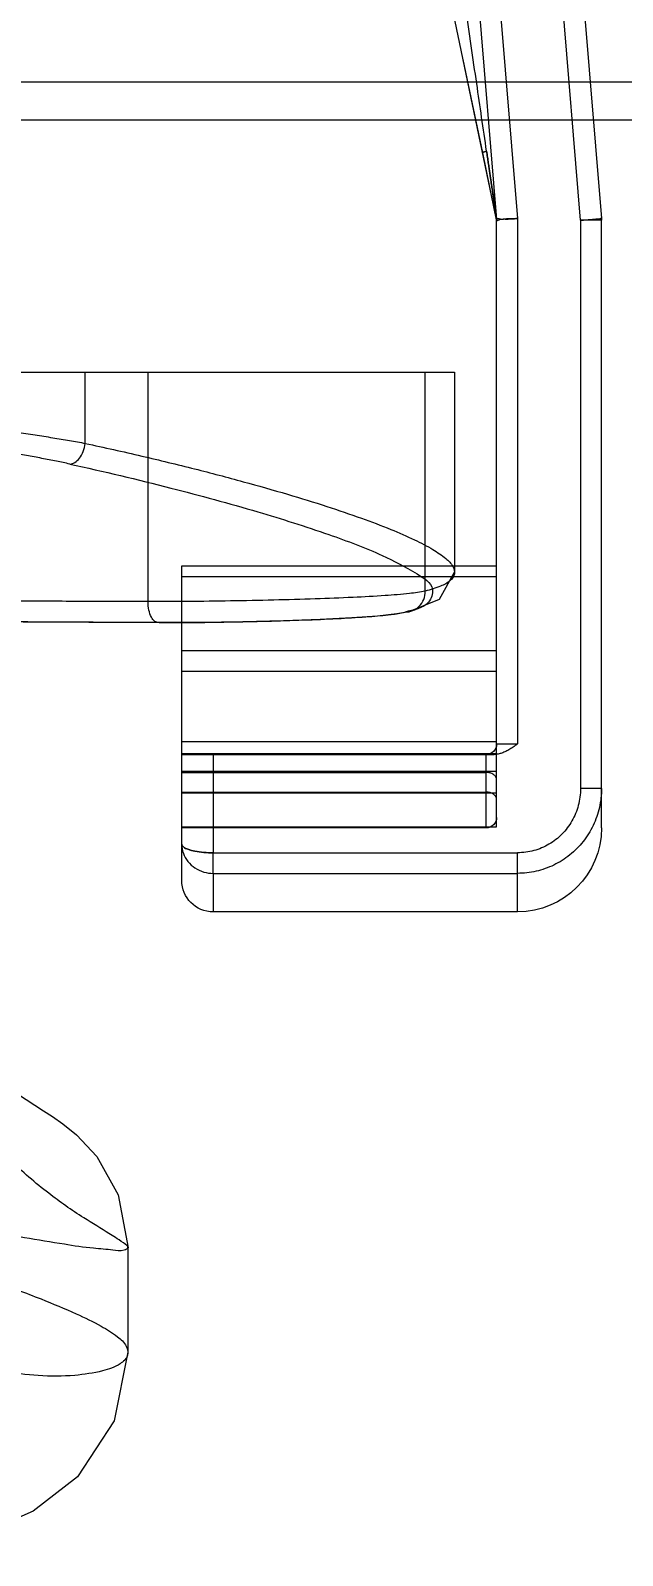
# Model space of a CAD drawing. Header units: millimetres. Extents: x 12325263 to 13848842, y -1463133 to 573208.
# Drawn here: x 12578593.3 to 12578621.5, y -838032.4 to -837959.7 of the extents above; entities that cross this region are included whole.
import ezdxf
from ezdxf.xclip import XClip

# ---------------------------------------------------------------- set-up
doc = ezdxf.new("R2010")
doc.units = ezdxf.units.MM
doc.header["$LTSCALE"] = 1000
doc.header["$XCLIPFRAME"] = 0
for name, color, linetype in [('A-ANNO-DIMS', 83, 'Continuous'), ('fur202301', 252, 'Continuous'), ('WALL', 5, 'Continuous'), ('WALL-SHATCH', 8, 'Continuous'), ('建筑-楼板开洞', 251, 'Continuous')]:
    doc.layers.add(name, color=color, linetype=linetype)
doc.styles.add('_TCH_DIM_T3', font='SIMPLEX.shx', dxfattribs={"width": 0.705882, "bigfont": 'GBCBIG.shx'})
doc.dimstyles.new('_TCH_ARCH&&120', dxfattribs={"dimtxt": 306, "dimasz": 120, "dimexe": 300, "dimexo": 360, "dimgap": 147, "dimtad": 1, "dimdec": 0, "dimzin": 0, "dimdsep": 46, "dimtxsty": '_TCH_DIM_T3', "dimblk": 'ARCHTICK', "dimcen": 0.09, "dimclrt": 7, "dimazin": 2, "dimtfac": 1, "dimtdec": 0, "dimtix": 1, "dimtmove": 2, "dimatfit": 3, "dimfxl": 1, "dimfxlon": 1, "dimtolj": 1, "dimtzin": 0, "dimarcsym": 0})

# ---------------------------------------------------------------- blocks, each defined once
blk = doc.blocks.new('adgshg13-A$C7F010FC0')
at = {"layer": 'WALL-SHATCH'}
h = blk.add_hatch(color=256, dxfattribs=at)
h.dxf.hatch_style = 1
h.paths.add_polyline_path([(-60384.171, -16880.895), (-763.165, 197.479), (12587.619, -13153.304), (12587.619, -157996.02), (-162964.851, -188820.432), (-171262.381, -180522.901), (-171262.381, -31310.898), (-150707.191, -10755.708), (-131860.078, -7980.895), (-99162.381, -7980.895), (-99162.381, -4980.895), (-76620.428, -4980.895), (-70107.652, -16880.895)], flags=16)
h.paths.add_polyline_path([(-60091.229, -16380.895), (-646.877, 646.877), (12987.619, -12987.619), (12987.619, -158331.905), (-163100.584, -189250.384), (-171662.381, -180688.586), (-171662.381, -31145.213), (-150777.896, -10260.728), (-131896.687, -7480.895), (-99562.381, -7480.895), (-99562.381, -4580.895), (-76365.552, -4580.895), (-69907.506, -16380.895)])
blk = doc.blocks.new('A$C4C7A72D3')
at = {"layer": 'WALL', "color": 1}
blk.add_blockref('adgshg13-A$C7F010FC0', (210433.012, 205503.569), dxfattribs=at)
blk = doc.blocks.new('asdgag2019061317133849825')
at = {"color": 1, "lineweight": 0}
for p, q in [((580.99, -666.672), (577.003, -714.906)), ((582, -714.947), (591.751, -668.307)), ((585.84, -668.49), (582, -714.947)), ((578, -714.988), (581.709, -670.114)), ((584.702, -670.114), (581, -714.906)), ((582.662, -711.779), (583.592, -707.33)), ((581.981, -715.038), (582.662, -711.78)), ((577, -743.947), (577, -714.988)), ((577, -714.988), (578, -714.988)), ((578, -714.988), (578, -742.07)), ((581, -714.906), (581, -739.947)), ((582, -743.447), (582, -714.947)), ((584, -722.22), (584, -731.764)), ((620.23, -722.22), (584, -722.22)), ((585.398, -732.662), (585.398, -722.22)), ((598.605, -733.163), (598.605, -722.22)), ((601.596, -725.621), (601.597, -722.22)), ((597, -731.463), (582, -731.463)), ((582, -743.897), (582, -731.464)), ((597, -743.897), (597, -731.464)), ((597, -731.963), (582, -731.963)), ((597, -735.498), (582, -735.498)), ((597, -736.478), (582, -736.478)), ((597, -739.825), (582, -739.825)), ((582, -739.947), (581, -739.947)), ((597, -740.397), (582, -740.397)), ((582.08, -740.447), (582.118, -740.447)), ((597, -740.447), (582.118, -740.447)), ((582.5, -743.947), (582.5, -740.447)), ((595.5, -740.447), (595.5, -745.134)), ((597, -746.447), (597, -740.447)), ((597, -741.25), (582, -741.25)), ((597, -741.3), (582.5, -741.3)), ((577, -742.07), (578, -742.07)), ((597, -742.275), (582, -742.275)), ((597, -742.24), (582.5, -742.24)), ((597, -743.897), (582, -743.897)), ((582.5, -743.947), (597, -743.947)), ((581, -747.947), (581, -745.134)), ((595.5, -745.134), (581, -745.134)), ((595.5, -746.113), (581, -746.113)), ((595.5, -746.113), (595.5, -747.947)), ((581, -747.947), (595.5, -747.947)), ((599.562, -763.964), (599.562, -768.939))]:
    blk.add_line(p, q, dxfattribs=at)
at = {"color": 1, "lineweight": 9}
for p, q in [((52, -708.4), (1099.2, -708.4)), ((1099.2, -710.2), (51, -710.2))]:
    blk.add_line(p, q, dxfattribs=at)
at = {"color": 1, "lineweight": 0}
for points in [[(577.03, -714.908), (577.016, -714.894), (577.008, -714.889), (577.003, -714.906)], [(584.001, -731.735), (584.732, -733.057), (586.144, -733.637)], [(586.1, -733.626), (586.76, -733.749), (587.681, -733.848), (588.903, -733.934), (590.4, -734.008), (592.15, -734.071), (594.091, -734.121), (596.12, -734.154), (598.109, -734.163)], [(598.109, -734.163), (601.428, -734.151), (604.549, -734.136), (607.472, -734.117)], [(608.132, -753.433), (608.019, -753.666), (607.836, -753.958), (607.585, -754.291), (607.274, -754.644), (606.915, -755.003), (606.521, -755.358), (606.105, -755.7), (605.679, -756.026), (605.252, -756.333), (604.828, -756.621), (604.409, -756.896), (603.995, -757.162), (603.584, -757.424), (603.157, -757.704), (602.67, -758.047), (602.01, -758.582), (601.052, -759.61), (600.031, -761.427), (599.561, -763.964)], [(599.562, -768.935), (600.215, -772.208), (601.967, -774.879), (604.075, -776.513), (605.998, -777.361), (607.699, -777.793), (609.304, -778.008), (610.922, -778.075)]]:
    blk.add_lwpolyline(points, dxfattribs=at)
for centre, radius, start, end in [((578, -714.988), 1, 175.27533, 180), ((582.5, -739.947), 0.5, 180, 270), ((582.5, -743.447), 0.5, 180, 270), ((581, -743.947), 4, 180, 270), ((595.5, -746.447), 1.5, 270, 360)]:
    blk.add_arc(centre, radius, start, end, dxfattribs=at)
for points, start_tangent, end_tangent in [([(582.475, -711.696), (582.946, -708.474), (583.473, -704.868), (584.058, -700.858), (584.707, -696.404), (585.428, -691.454)], (0.145032, 0.989427), (0.144019, 0.989575)), ([(582.475, -711.696), (582.432, -711.987), (582.393, -712.256), (582.356, -712.503), (582.323, -712.732), (582.292, -712.942), (582.263, -713.137), (582.237, -713.315), (582.213, -713.48), (582.19, -713.632), (582.17, -713.771), (582.151, -713.899), (582.133, -714.017), (582.117, -714.125), (582.103, -714.225), (582.089, -714.316), (582.066, -714.475), (582.046, -714.606), (582.03, -714.712), (582.008, -714.854)], (-0.145033, -0.989427), (0.082552, 0.996587)), ([(582.475, -711.696), (582.432, -711.987), (582.393, -712.256), (582.356, -712.503), (582.323, -712.732), (582.292, -712.942), (582.263, -713.137), (582.237, -713.315), (582.213, -713.48), (582.19, -713.632), (582.17, -713.771), (582.151, -713.899), (582.133, -714.017), (582.117, -714.125), (582.103, -714.225), (582.089, -714.316), (582.066, -714.475), (582.046, -714.606), (582.03, -714.712), (582.008, -714.854)], (-0.145033, -0.989427), (0.082552, 0.996587)), ([(582.008, -714.854), (582.023, -714.755), (582.038, -714.66), (582.056, -714.541), (582.077, -714.395), (582.103, -714.22), (582.118, -714.121), (582.134, -714.012), (582.152, -713.894), (582.171, -713.765), (582.191, -713.626), (582.213, -713.474), (582.238, -713.31), (582.264, -713.131), (582.292, -712.937), (582.323, -712.727), (582.357, -712.499), (582.393, -712.253), (582.432, -711.985), (582.475, -711.696)], (-0.0828, -0.996566), (0.145033, 0.989427)), ([(582.008, -714.854), (582.023, -714.755), (582.038, -714.66), (582.056, -714.541), (582.077, -714.395), (582.103, -714.22), (582.118, -714.121), (582.134, -714.012), (582.152, -713.894), (582.171, -713.765), (582.191, -713.626), (582.213, -713.474), (582.238, -713.31), (582.264, -713.131), (582.292, -712.937), (582.323, -712.727), (582.357, -712.499), (582.393, -712.253), (582.432, -711.985), (582.475, -711.696)], (-0.0828, -0.996566), (0.145033, 0.989427)), ([(582.662, -711.78), (582.58, -711.732), (582.475, -711.696)], (0.204636, 0.978838), (-0.953339, 0.301903)), ([(582.475, -711.696), (582.58, -711.732), (582.662, -711.78)], (0.953339, -0.301903), (-0.204636, -0.978838)), ([(578, -714.988), (577.73, -714.966), (577.507, -714.947), (577.332, -714.934), (577.203, -714.914), (577.1, -714.915), (577.003, -714.906)], (-0.996776, 0.080239), (-0.08235, -0.996603)), ([(578, -714.988), (577.66, -714.96), (577.36, -714.935), (577.142, -714.919), (577.03, -714.908)], (-0.996641, 0.081895), (-0.991407, 0.130816)), ([(581, -714.906), (581.308, -714.918), (581.585, -714.93), (581.806, -714.939), (582, -714.947)], (0.99915, -0.041219), (0, -1)), ([(582, -714.947), (581.806, -714.939), (581.585, -714.93), (581.308, -714.918), (581, -714.906)], (-0.082368, -0.996602), (-0.99915, 0.041219)), ([(612.076, -724.393), (611.657, -724.399), (611.145, -724.422), (610.548, -724.462), (609.873, -724.516), (609.133, -724.584), (608.337, -724.666), (607.499, -724.758), (606.632, -724.861), (605.749, -724.974), (604.864, -725.093), (603.992, -725.219), (603.148, -725.35), (602.345, -725.485), (601.596, -725.621)], (-0.999976, 0.006974), (-0.982285, -0.187393)), ([(601.596, -725.621), (598.903, -726.224), (596.386, -726.836), (594.067, -727.446), (591.96, -728.045), (590.08, -728.627), (588.438, -729.187), (587.045, -729.719), (585.908, -730.219), (585.033, -730.683), (584.422, -731.109), (584.08, -731.496), (584.007, -731.844), (584.204, -732.153), (584.668, -732.425), (585.398, -732.662)], (-0.977491, -0.210978), (0.968736, -0.248095)), ([(602.332, -726.605), (602.098, -726.533), (601.879, -726.329), (601.701, -726.009), (601.597, -725.621)], (-0.999964, -0.008527), (-0.142868, 0.989742)), ([(602.332, -726.605), (602.975, -726.469), (603.669, -726.334), (604.4, -726.202), (605.154, -726.075), (605.919, -725.955), (606.683, -725.842), (607.434, -725.738), (608.158, -725.645), (608.845, -725.564), (609.485, -725.495), (610.067, -725.441), (610.576, -725.403), (611.002, -725.381), (611.34, -725.375)], (0.976395, 0.215991), (0.999968, -0.007947)), ([(602.332, -726.605), (597.519, -727.749), (593.372, -728.885), (589.989, -729.968), (587.446, -730.962), (585.79, -731.839), (585.052, -732.581), (585.243, -733.187), (586.356, -733.66)], (-0.976405, -0.215949), (0.967466, -0.253)), ([(602.332, -726.605), (597.519, -727.749), (593.372, -728.885), (589.989, -729.968), (587.446, -730.962), (585.79, -731.839), (585.052, -732.581), (585.243, -733.187), (586.356, -733.66)], (-0.976405, -0.215949), (0.967466, -0.253)), ([(586.356, -733.66), (585.99, -733.588), (585.683, -733.381), (585.47, -733.057), (585.398, -732.662)], (-0.99997, -0.007773), (0.016582, 0.999863)), ([(585.398, -732.662), (586.146, -732.776), (587.314, -732.876), (588.839, -732.961), (590.638, -733.032), (592.619, -733.089), (594.682, -733.131), (596.713, -733.157), (598.605, -733.163)], (0.97433, -0.225126), (0.999998, 0.002)), ([(598.079, -734.162), (598.276, -734.105), (598.444, -733.902), (598.563, -733.571), (598.605, -733.163)], (0.99358, -0.113132), (-0.002422, 0.999997)), ([(598.605, -733.163), (601.725, -733.152), (604.844, -733.137), (607.964, -733.117)], (0.999996, 0.002883), (0.999974, 0.007196)), ([(598.079, -734.161), (596.361, -734.155), (594.545, -734.129), (592.723, -734.086), (590.987, -734.03), (589.41, -733.96), (588.067, -733.875), (587.029, -733.775), (586.356, -733.66)], (-0.999997, -0.002315), (-0.968406, 0.24938)), ([(598.079, -734.161), (601.224, -734.149), (604.337, -734.133), (607.419, -734.111)], (0.999994, 0.00339), (0.999965, 0.008397)), ([(581, -739.947), (581.214, -740.096), (581.418, -740.224), (581.611, -740.324), (581.794, -740.394), (581.964, -740.434), (582.118, -740.447)], (0.816497, -0.57735), (1, 0)), ([(582, -741.654), (582.038, -741.519), (582.146, -741.404), (582.309, -741.327), (582.5, -741.3)], (0, 1), (1, 0)), ([(577, -742.07), (577.101, -742.973), (577.398, -743.829), (577.878, -744.598), (578.514, -745.238), (579.273, -745.717), (580.118, -746.014), (581, -746.113)], (0, -1), (1, -0.000013)), ([(578, -742.07), (578.106, -742.877), (578.41, -743.616), (578.889, -744.247), (579.504, -744.726), (580.226, -745.03), (581, -745.134)], (0.008742, -0.999962), (0.999991, -0.004267)), ([(582, -742.593), (582.038, -742.458), (582.146, -742.343), (582.309, -742.267), (582.5, -742.24)], (0, 1), (1, 0)), ([(595.5, -745.134), (595.959, -745.114), (596.373, -745.057), (596.705, -744.968), (596.923, -744.854), (597, -744.724)], (0.999998, 0.001935), (0, 1)), ([(597, -744.724), (596.925, -745.159), (596.707, -745.549), (596.372, -745.855), (595.953, -746.049), (595.5, -746.113)], (0, -1), (-1, -0.000085)), ([(597, -744.724), (596.925, -744.852), (596.707, -744.967), (596.372, -745.057), (595.954, -745.114), (595.5, -745.134)], (0, -1), (-1, -0.000508)), ([(595.5, -746.113), (595.5, -745.989), (595.5, -745.766), (595.5, -745.469), (595.5, -745.134)], (0.004857, 0.999988), (-0.000696, 1)), ([(613.99, -761.5), (610.145, -762.355), (606.992, -763.001), (604.495, -763.465), (602.594, -763.777), (601.209, -763.967), (600.281, -764.055), (599.741, -764.056), (599.562, -763.959), (599.784, -763.722), (600.472, -763.276), (601.667, -762.532), (603.341, -761.36), (605.168, -759.759), (606.657, -757.953), (607.645, -756.081)], (-0.974723, -0.223416), (0.357161, 0.934043)), ([(621.573, -760.224), (616.529, -761.924), (612.275, -763.346), (608.772, -764.541), (605.937, -765.55), (603.707, -766.399), (602.029, -767.107), (600.84, -767.695), (600.061, -768.196), (599.644, -768.648), (599.585, -769.082), (599.939, -769.487), (600.771, -769.824), (602.103, -770.038), (603.838, -770.05), (605.525, -769.826), (606.835, -769.424), (607.709, -768.899), (608.145, -768.296), (608.185, -767.653), (607.89, -766.99), (607.31, -766.31)], (-0.946437, -0.322889), (-0.717343, 0.69672))]:
    blk.add_spline(points, degree=3, dxfattribs=dict(at, start_tangent=start_tangent, end_tangent=end_tangent))
blk = doc.blocks.new('sdfgsdffhg')
at = {"layer": 'fur202301', "xscale": -1}
blk.add_blockref('asdgag2019061317133849825', (-1886.439, 36803.061, 0), dxfattribs=at)
blk = doc.blocks.new('_ArchTick')
at = {"color": 0, "linetype": 'ByBlock', "const_width": 0.4}
blk.add_lwpolyline([(-0.5, -0.5), (0.5, 0.5)], dxfattribs=at)
blk = doc.blocks.new('*D4317')
at = {"layer": 'A-ANNO-DIMS', "color": 0, "lineweight": -2, "transparency": 16777216}
for p, q in [((12577996.811, -839035.786), (12577996.811, -839336.786)), ((12582396.811, -839035.786), (12582396.811, -839336.786)), ((12577996.811, -839036.786), (12582396.811, -839036.786))]:
    blk.add_line(p, q, dxfattribs=at)
at = {"layer": 'Defpoints', "color": 0, "transparency": 16777216}
for p in [(12577996.811, -837836.786), (12582396.811, -837836.786), (12582396.811, -839036.786)]:
    blk.add_point(p, dxfattribs=at)
at = {"layer": 'A-ANNO-DIMS', "color": 0, "lineweight": -2, "transparency": 16777216, "xscale": 120, "yscale": 120, "zscale": 120, "rotation": 180}
blk.add_blockref('_ArchTick', (12577996.811, -839036.786), dxfattribs=at)
at = {"layer": 'A-ANNO-DIMS', "color": 0, "lineweight": -2, "transparency": 16777216, "xscale": 120, "yscale": 120, "zscale": 120}
blk.add_blockref('_ArchTick', (12582396.811, -839036.786), dxfattribs=at)
at = {"layer": 'A-ANNO-DIMS', "color": 7, "transparency": 16777216, "insert": (12580196.811, -838736.786), "char_height": 306, "attachment_point": 5, "style": '_TCH_DIM_T3'}
blk.add_mtext('\\A1;4400', dxfattribs=at)

msp = doc.modelspace()

# ---------------------------------------------------------------- block references
ref = msp.add_blockref('A$C4C7A72D3', (12385714.853, -906209.521), dxfattribs=dict(rotation=350.041249254255))
XClip(ref).set_block_clipping_path([(223442.8584877662, 85923.1187333744), (220542.7961432356, 85923.1422391906), (220542.8579492103, 89292.823275506), (211526.9150355905, 89292.8101311298), (210631.4331447985, 94392.8080583527), (206113.3685902953, 94392.8025418455), (206001.4315187763, 95030.3127344656), (204376.2826588508, 94744.9613686837), (203364.4570056833, 100506.9030052917), (197947.3947122637, 99555.7482674252), (192482.3428474721, 130679.4765393781), (190118.7804593667, 130264.4504016289), (191623.4071957469, 121695.6427078634), (177046.6486519482, 119136.2011700841), (175707.6223907359, 126760.8483765714), (173902.988371335, 128026.4039125028), (169528.3854461554, 127258.2903269802), (169070.0967394859, 129868.3614864857), (163308.2517458182, 128856.6693391807), (163766.52659606, 126246.6171700556), (159679.1795131005, 125528.9180921423), (170669.6888374612, 62935.797914044), (167222.1989369914, 62330.4650948944), (167939.7759490944, 58243.6808593175), (171386.9528796654, 58848.2912487988), (172857.0656793863, 50477.0032648193), (165962.5026008021, 49266.4230898353), (168037.7813034765, 37447.1796448426), (140649.9584970828, 32638.2390106404), (115387.9799239188, 28202.5781787895), (95598.7254695911, 140907.4332163476), (226939.476109907, 163968.8668500402), (240128.6952811591, 88852.8973128139)])

# ---------------------------------------------------------------- next in the draw order: hatches: boundary and pattern name
at = {"layer": '建筑-楼板开洞'}
h = msp.add_hatch(dxfattribs=at)
h.set_pattern_fill('DASH', color=256, scale=500)
h.set_pattern_definition([(0, (0, 0), (476.25, 476.25), [476.25, -476.25])])
h.paths.add_polyline_path([(12597696.741, -842386.786), (12590696.811, -842386.901), (12590697.067, -843986.786), (12595796.811, -843986.852), (12595797.067, -849736.852), (12588796.811, -849736.786), (12588796.811, -851936.786), (12564896.811, -851936.786), (12564896.811, -816186.786), (12568846.811, -816186.786), (12568846.811, -816040), (12568846.811, -807536.786), (12574696.829, -807536.802), (12574696.771, -810386.786), (12575896.811, -810386.786), (12579055.235, -810386.784), (12580496.915, -811828.207), (12580696.915, -819086.85), (12595696.917, -819086.721), (12595696.898, -812786.786), (12597696.659, -812786.786)])

# ---------------------------------------------------------------- next in the draw order: block references
msp.add_blockref('sdfgsdffhg', (12581083.899, -874056.804, 0))

# ---------------------------------------------------------------- next in the draw order: dimensions: what is measured, and where the dimension line sits
at = {"layer": 'A-ANNO-DIMS'}
dim = msp.add_aligned_dim(p1=(12577996.811, -837836.786), p2=(12582396.811, -837836.786), distance=-1200, dimstyle='_TCH_ARCH&&120', dxfattribs=at)
dim.commit()
dim.dimension.update_dxf_attribs({"geometry": '*D4317', "text_midpoint": (12580196.811, -838736.786)})

doc.saveas('drawing.dxf')
